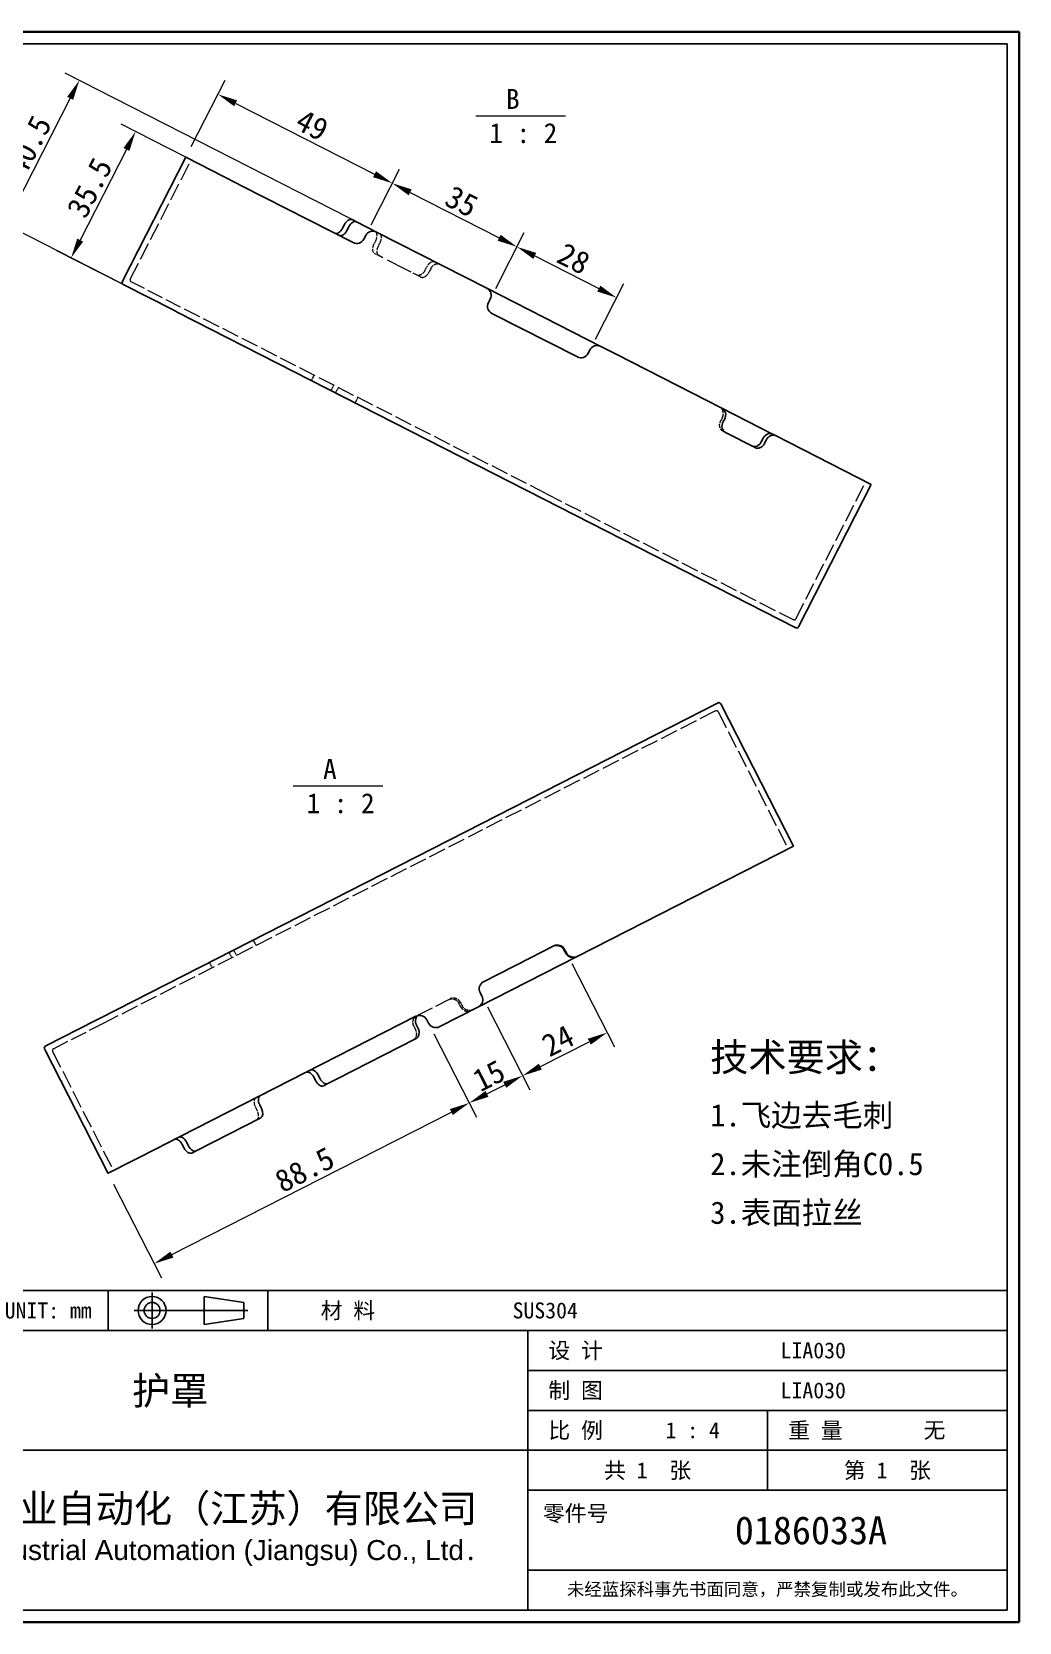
# Model space of a CAD drawing. Header units: millimetres. Extents: x 24 to 1166, y 22 to 818.
# Drawn here: x 672 to 1166, y 22 to 818 of the extents above; entities that cross this region are included whole.
import ezdxf
from ezdxf.enums import TextEntityAlignment as Align

# ---------------------------------------------------------------- set-up
doc = ezdxf.new("R2010")
doc.units = ezdxf.units.MM
doc.header["$LTSCALE"] = 4
doc.linetypes.add('CHAIN', pattern=[0.3543, 0.2362, -0.0295, 0.0591, -0.0295])
doc.linetypes.add('DASHED', pattern=[0.2067, 0.1654, -0.0413])
for name, color, linetype, lineweight in [('1', 7, 'Continuous', 18), ('可见 (ISO)', 7, 'Continuous', 25), ('图框 (ISO)', 7, 'Continuous', 35), ('标题 (ISO)', 7, 'Continuous', 25)]:
    doc.layers.add(name, color=color, linetype=linetype, lineweight=lineweight)
for name, color, linetype, lineweight, true_color in [('尺寸 (ISO)', 7, 'Continuous', 18, 0x008000), ('符号 (ISO)', 7, 'Continuous', 18, 0x008000), ('隐藏 (ISO)', 5, 'DASHED', 18, 0x0000ff)]:
    doc.layers.add(name, color=color, linetype=linetype, lineweight=lineweight, true_color=true_color)
doc.styles.add('HZ_33', font='simfang.ttf')
doc.styles.add('文本样式164', font='SimSun.ttf')
doc.styles.add('文本样式165', font='SimSun.ttf')
doc.styles.add('文本样式74', font='SimSun.ttf')
doc.styles.add('最新国标', font='simfang.ttf')
doc.styles.add('注释文本 (ISO)', font='simfang.ttf')
doc.dimstyles.new('默认 (GB)', dxfattribs={"dimscale": 4, "dimtxt": 2.8, "dimasz": 2.5, "dimexe": 2, "dimexo": 1.5, "dimgap": 0.5, "dimtad": 1, "dimtoh": 1, "dimdsep": 46, "dimtxsty": '最新国标', "dimcen": 0.09, "dimdle": 10, "dimclrd": 256, "dimclre": 256, "dimclrt": 256, "dimaunit": 1, "dimadec": 3, "dimazin": 2, "dimtfac": 0.535714, "dimtdec": 3, "dimtmove": 0, "dimatfit": 3, "dimfxl": 0, "dimtolj": 1, "dimlwd": -1, "dimlwe": -1, "dimarcsym": 0})

# ---------------------------------------------------------------- blocks, each defined once
blk = doc.blocks.new('图框 最新国标')
at = {"layer": '图框 (ISO)'}
for p, q in [((6, 204.5), (291.5, 204.5)), ((291.5, 204.5), (291.5, 5.5)), ((291.5, 5.5), (6, 5.5))]:
    blk.add_line(p, q, dxfattribs=at)
at = {"layer": '图框 (ISO)', "color": 7, "linetype": 'Continuous', "lineweight": 25}
for p, q in [((18, 203), (290, 203)), ((18, 203), (290, 203)), ((290, 203), (290, 7)), ((290, 203), (290, 7)), ((290, 7), (6, 7)), ((290, 7), (18, 7))]:
    blk.add_line(p, q, dxfattribs=at)
at = {"layer": '图框 (ISO)', "style": '文本样式74'}
blk.add_attdef('零件代号_001', (42.7, 200.25), '', height=2.5, rotation=180, dxfattribs=at)
blk = doc.blocks.new('标题栏 最新国标')
at = {"layer": '标题 (ISO)'}
for p, q in [((381.98, -183.84), (196.98, -183.84)), ((196.98, -183.84), (196.98, -223.84)), ((254.48, -183.84), (254.48, -188.84)), ((269.48, -183.84), (269.48, -188.84)), ((281.48, -188.09), (281.48, -184.59)), ((281.48, -184.59), (286.48, -185.34)), ((289.48, -183.84), (289.48, -188.84)), ((381.98, -223.84), (381.98, -183.84)), ((383.48, -183.84), (383.48, -225.34)), ((286.48, -185.34), (286.48, -187.34)), ((196.98, -188.84), (381.98, -188.84)), ((232.98, -188.84), (232.98, -223.84)), ((286.48, -187.34), (281.48, -188.09)), ((321.98, -188.84), (321.98, -223.84)), ((321.98, -193.84), (381.98, -193.84)), ((321.98, -198.84), (381.98, -198.84)), ((351.98, -198.84), (351.98, -208.84)), ((321.98, -203.84), (232.98, -203.84)), ((321.98, -203.84), (381.98, -203.84)), ((321.98, -208.84), (381.98, -208.84)), ((321.98, -218.84), (381.98, -218.84)), ((196.98, -223.84), (381.98, -223.84)), ((383.48, -225.34), (196.98, -225.34))]:
    blk.add_line(p, q, dxfattribs=at)
at = {"layer": '标题 (ISO)', "linetype": 'CHAIN', "ltscale": 5.000333}
blk.add_line((274.98, -184.09), (274.98, -188.59), dxfattribs=at)
at = {"layer": '标题 (ISO)', "linetype": 'CHAIN', "ltscale": 15.834605}
blk.add_line((272.73, -186.34), (286.98, -186.34), dxfattribs=at)
at = {"layer": '标题 (ISO)'}
for radius in [1.75, 1]:
    blk.add_circle((274.98, -186.34), radius, dxfattribs=at)
at = {"layer": '1', "style": '文本样式164'}
for s, p in [('材 料', (299.48, -186.34)), ('UNIT: mm', (261.98, -186.34)), ('设 计', (327.98, -191.34)), ('制 图', (327.98, -196.34)), ('比 例', (327.98, -201.34)), ('重 量', (357.98, -201.34)), ('共 1  张', (336.98, -206.34)), ('第 1  张', (366.98, -206.34))]:
    blk.add_text(s, height=2, dxfattribs=at).set_placement(p, align=Align.MIDDLE_CENTER)
at = {"layer": '标题 (ISO)', "style": '注释文本 (ISO)'}
for s, insert, char_height, attachment_point, line_spacing_factor in [('\\fSimSun|b0|i0;{\\H1.3000;      未注公差角度及线性公差使用m\\P}\\fSimSun|b0|i0;{\\H1.3000;（GB/T1804-2000），未注形位公差使\\P}\\fSimSun|b0|i0;{\\H1.3000;用K级（GB/T 1184-1996）。\\P}\\fSimSun|b0|i0;{\\H1.3000;—————————————————\\P}\\fSimSun|b0|i0;{\\H1.3000;             6以下    ±0.05 mm\\P}\\fSimSun|b0|i0;{\\H1.3000;     6 ～   30以下    ±0.10 mm\\P}\\fSimSun|b0|i0;{\\H1.3000;    30 ～  120以下    ±0.15 mm\\P}\\fSimSun|b0|i0;{\\H1.3000;   120 ～  400以下    ±0.20 mm\\P}\\fSimSun|b0|i0;{\\H1.3000;   400 ～ 1000以下    ±0.30 mm\\P}\\fSimSun|b0|i0;{\\H1.3000;  1000 ～ 2000以下    ±0.50 mm\\P}\\fSimSun|b0|i0;{\\H1.3000;          2000以上    ±0.80 mm\\P}\\fSimSun|b0|i0;{\\H1.3000;\\P}\\fSimSun|b0|i0;{\\H1.3000;           300以下    ±30′\\P}\\fSimSun|b0|i0;{\\H1.3000;   300 ～ 1000以下    ±15′\\P}\\fSimSun|b0|i0;{\\H1.3000;          1000以上    ±5′}', (198.48, -206.63), 1.3, 4, 1.023913), ('{\\fMicrosoft YaHei|b0|i0|c134|p34;\\H1.75x;蓝探科工业自动化（江苏）有限公司\\P\\fArial|b0|i0|c0|p34;\\H0.71429x;Lantech Industrial Automation (Jiangsu) Co., Ltd\\fFangSong|b0|i0|c134|p49;.\\H1.15195x; }', (277.48, -213.84), 2, 5, 0.978695)]:
    blk.add_mtext(s, dxfattribs=dict(at, insert=insert, char_height=char_height, attachment_point=attachment_point, line_spacing_factor=line_spacing_factor))
at = {"layer": '标题 (ISO)', "attachment_point": 5, "style": '注释文本 (ISO)'}
for s, insert, char_height in [('\\fFangSong|b0|i0;零件号', (327.98, -211.84), 2), ('\\fSimSun|b0|i0;{\\H1.6000;未经蓝探科事先书面同意，严禁复制或发布此文件。}', (351.98, -221.34), 1.6)]:
    blk.add_mtext(s, dxfattribs=dict(at, insert=insert, char_height=char_height))
at = {"layer": '标题 (ISO)'}
for tag, p, height, style in [('材料_001', (320.09, -187.33), 2, '注释文本 (ISO)'), ('设计人_001', (353.63, -192.33), 2, '注释文本 (ISO)'), ('库存编号_001', (272.47, -198.13), 3.5, '文本样式165'), ('设计人_001', (353.63, -197.33), 2, '注释文本 (ISO)'), ('视图比例_001', (339.22, -202.33), 2, '注释文本 (ISO)'), ('质量\\P3;_001', (371.53, -202.3), 2, '注释文本 (ISO)'), ('零件代号_001', (347.9, -215.59), 3.5, '文本样式165')]:
    blk.add_attdef(tag, p, '', height=height, dxfattribs=dict(at, style=style))
blk = doc.blocks.new('*D14')
at = {"layer": 'Defpoints', "color": 0, "transparency": 16777216}
for p in [(748.87, 755.23), (852.25, 742.19), (838.91, 716.04)]:
    blk.add_point(p, dxfattribs=at)
at = {"layer": '尺寸 (ISO)', "color": 116, "true_color": 0x00803f, "transparency": 16777216}
for p, q in [((751.59, 760.58), (768.57, 793.86)), ((773.84, 782.19), (843.34, 746.74)), ((841.63, 721.38), (855.88, 749.32))]:
    blk.add_line(p, q, dxfattribs=at)
for points in [[(774.6, 783.67), (773.09, 780.7), (764.94, 786.73)], [(844.1, 748.22), (842.58, 745.25), (852.25, 742.19)]]:
    blk.add_solid(points, dxfattribs=at)
at = {"layer": '尺寸 (ISO)', "transparency": 16777216, "insert": (812.08, 771.29), "char_height": 11.2, "attachment_point": 5, "rotation": 332.97265, "style": '最新国标'}
blk.add_mtext('\\A1;49', dxfattribs=at)
blk = doc.blocks.new('*D15')
at = {"layer": 'Defpoints', "color": 0, "transparency": 16777216}
for p in [(838.91, 716.04), (914.6, 710.38), (901.26, 684.23)]:
    blk.add_point(p, dxfattribs=at)
at = {"layer": '尺寸 (ISO)', "color": 116, "true_color": 0x00803f, "transparency": 16777216}
for p, q in [((841.63, 721.38), (855.88, 749.32)), ((861.16, 737.65), (905.7, 714.93)), ((903.99, 689.57), (918.24, 717.51))]:
    blk.add_line(p, q, dxfattribs=at)
for points in [[(861.91, 739.13), (860.4, 736.16), (852.25, 742.19)], [(906.45, 716.41), (904.94, 713.44), (914.6, 710.38)]]:
    blk.add_solid(points, dxfattribs=at)
at = {"layer": '尺寸 (ISO)', "transparency": 16777216, "insert": (886.91, 733.11), "char_height": 11.2, "attachment_point": 5, "rotation": 332.97265, "style": '最新国标'}
blk.add_mtext('\\A1;35', dxfattribs=at)
blk = doc.blocks.new('*D16')
at = {"layer": 'Defpoints', "color": 0, "transparency": 16777216}
for p in [(964.49, 684.94), (901.26, 684.23), (951.15, 658.78)]:
    blk.add_point(p, dxfattribs=at)
at = {"layer": '尺寸 (ISO)', "color": 116, "true_color": 0x00803f, "transparency": 16777216}
for p, q in [((903.99, 689.57), (918.24, 717.51)), ((923.51, 705.84), (955.58, 689.48)), ((953.87, 664.12), (968.12, 692.06))]:
    blk.add_line(p, q, dxfattribs=at)
for points in [[(924.27, 707.32), (922.75, 704.35), (914.6, 710.38)], [(956.34, 690.96), (954.82, 687.99), (964.49, 684.94)]]:
    blk.add_solid(points, dxfattribs=at)
at = {"layer": '尺寸 (ISO)', "transparency": 16777216, "insert": (943.03, 704.49), "char_height": 11.2, "attachment_point": 5, "rotation": 332.97265, "style": '最新国标'}
blk.add_mtext('\\A1;28', dxfattribs=at)
blk = doc.blocks.new('*D17')
at = {"layer": 'Defpoints', "color": 0, "transparency": 16777216}
for p in [(777.16, 740.8), (691.45, 704.82), (744.9, 677.55)]:
    blk.add_point(p, dxfattribs=at)
at = {"layer": '尺寸 (ISO)', "color": 116, "true_color": 0x00803f, "transparency": 16777216}
for p, q in [((771.82, 743.52), (716.59, 771.7)), ((719.17, 759.15), (696, 713.72)), ((739.55, 680.28), (684.33, 708.45))]:
    blk.add_line(p, q, dxfattribs=at)
for points in [[(717.69, 759.91), (720.66, 758.4), (723.72, 768.06)], [(694.51, 714.48), (697.48, 712.97), (691.45, 704.82)]]:
    blk.add_solid(points, dxfattribs=at)
at = {"layer": '尺寸 (ISO)', "transparency": 16777216, "insert": (700.73, 739.94), "char_height": 11.2, "attachment_point": 5, "rotation": 62.97265, "style": '最新国标'}
blk.add_mtext('\\A1;35.5', dxfattribs=at)
blk = doc.blocks.new('*D18')
at = {"layer": 'Defpoints', "color": 0, "transparency": 16777216}
for p in [(658.75, 721.5), (844.29, 717.78), (744.9, 677.55)]:
    blk.add_point(p, dxfattribs=at)
at = {"layer": '尺寸 (ISO)', "color": 116, "true_color": 0x00803f, "transparency": 16777216}
for p, q in [((838.94, 720.51), (688.43, 797.29)), ((691.01, 784.74), (663.29, 730.41)), ((739.55, 680.28), (651.62, 725.13))]:
    blk.add_line(p, q, dxfattribs=at)
for points in [[(689.53, 785.5), (692.5, 783.99), (695.56, 793.65)], [(661.81, 731.16), (664.78, 729.65), (658.75, 721.5)]]:
    blk.add_solid(points, dxfattribs=at)
at = {"layer": '尺寸 (ISO)', "transparency": 16777216, "insert": (670.3, 761.07), "char_height": 11.2, "attachment_point": 5, "rotation": 62.97265, "style": '最新国标'}
blk.add_mtext('\\A1;40.5', dxfattribs=at)
blk = doc.blocks.new('*D19')
at = {"layer": 'Defpoints', "color": 0, "transparency": 16777216}
for p in [(870.35, 321.74), (890.69, 281.87), (709.94, 246.65)]:
    blk.add_point(p, dxfattribs=at)
at = {"layer": '尺寸 (ISO)', "color": 116, "true_color": 0x00803f, "transparency": 16777216}
for p, q in [((873.08, 316.4), (894.32, 274.75)), ((741.91, 205.98), (881.78, 277.33)), ((712.67, 241.3), (736.64, 194.31))]:
    blk.add_line(p, q, dxfattribs=at)
for points in [[(881.02, 278.82), (882.54, 275.85), (890.69, 281.87)], [(741.15, 207.46), (742.67, 204.5), (733, 201.44)]]:
    blk.add_solid(points, dxfattribs=at)
at = {"layer": '尺寸 (ISO)', "transparency": 16777216, "insert": (808.35, 248.51), "char_height": 11.2, "attachment_point": 5, "rotation": 27.02735, "style": '最新国标'}
blk.add_mtext('\\A1;88.5', dxfattribs=at)
blk = doc.blocks.new('*D20')
at = {"layer": 'Defpoints', "color": 0, "transparency": 16777216}
for p in [(897.08, 335.37), (870.35, 321.74), (917.41, 295.51)]:
    blk.add_point(p, dxfattribs=at)
at = {"layer": '尺寸 (ISO)', "color": 116, "true_color": 0x00803f, "transparency": 16777216}
for p, q in [((899.8, 330.03), (921.05, 288.38)), ((873.08, 316.4), (894.32, 274.75)), ((899.6, 286.42), (908.5, 290.96))]:
    blk.add_line(p, q, dxfattribs=at)
for points in [[(907.75, 292.45), (909.26, 289.48), (917.41, 295.51)], [(898.84, 287.9), (900.35, 284.93), (890.69, 281.87)]]:
    blk.add_solid(points, dxfattribs=at)
at = {"layer": '尺寸 (ISO)', "transparency": 16777216, "insert": (900.57, 295.52), "char_height": 11.2, "attachment_point": 5, "rotation": 27.02735, "style": '最新国标'}
blk.add_mtext('\\A1;15', dxfattribs=at)
blk = doc.blocks.new('*D21')
at = {"layer": 'Defpoints', "color": 0, "transparency": 16777216}
for p in [(939.38, 356.96), (897.08, 335.37), (959.72, 317.09)]:
    blk.add_point(p, dxfattribs=at)
at = {"layer": '尺寸 (ISO)', "color": 116, "true_color": 0x00803f, "transparency": 16777216}
for p, q in [((942.11, 351.61), (963.36, 309.96)), ((899.8, 330.03), (921.05, 288.38)), ((926.32, 300.05), (950.81, 312.55))]:
    blk.add_line(p, q, dxfattribs=at)
for points in [[(950.06, 314.03), (951.57, 311.06), (959.72, 317.09)], [(925.56, 301.54), (927.08, 298.57), (917.41, 295.51)]]:
    blk.add_solid(points, dxfattribs=at)
at = {"layer": '尺寸 (ISO)', "transparency": 16777216, "insert": (935.11, 313.07), "char_height": 11.2, "attachment_point": 5, "rotation": 27.02735, "style": '最新国标'}
blk.add_mtext('\\A1;24', dxfattribs=at)

msp = doc.modelspace()

# ---------------------------------------------------------------- linework, layer by layer
at = {"layer": '可见 (ISO)'}
for p, q in [((717.058, 692.876), (748.867, 755.231)), ((748.867, 755.231), (749.256, 755.033)), ((773.989, 742.416), (749.256, 755.033)), ((773.989, 742.416), (777.163, 740.797)), ((832.616, 712.509), (777.163, 740.797)), ((827.316, 719.703), (828.225, 721.484)), ((830.388, 720.381), (829.48, 718.599)), ((834.298, 722.877), (832.134, 723.981)), ((834.298, 722.877), (844.287, 717.781)), ((844.287, 717.781), (899.516, 689.607)), ((838.906, 716.036), (837.997, 714.254)), ((717.786, 691.382), (717.494, 691.531)), ((717.786, 691.382), (742.519, 678.765)), ((899.516, 689.607), (956.526, 660.525)), ((744.899, 677.551), (742.519, 678.765)), ((744.899, 677.551), (927.736, 584.281)), ((900.352, 682.445), (901.261, 684.227)), ((944.856, 655.252), (902.098, 677.064)), ((951.145, 658.779), (950.236, 656.998)), ((956.526, 660.525), (964.543, 656.435)), ((1017.215, 629.566), (964.543, 656.435)), ((1017.215, 629.566), (1042.457, 616.689)), ((1017.712, 622.577), (1018.621, 624.358)), ((1019.075, 617.391), (1033.834, 609.862)), ((1036.917, 612.78), (1037.826, 614.561)), ((1039.435, 613.74), (1038.526, 611.959)), ((1044.067, 615.868), (1042.457, 616.689)), ((1091.926, 591.454), (1044.067, 615.868)), ((1055.573, 520.191), (1091.926, 591.454)), ((1054.228, 519.754), (927.736, 584.281)), ((888.809, 417.597), (1015.301, 482.124)), ((1016.646, 481.688), (1053, 410.425)), ((888.809, 417.597), (705.973, 324.328)), ((944.731, 355.194), (1053, 410.425)), ((933.115, 360.494), (921.073, 354.351)), ((939.057, 356.79), (938.148, 358.571)), ((938.475, 358.738), (939.383, 356.957)), ((944.404, 355.028), (895.33, 329.993)), ((897.912, 342.537), (921.073, 354.351)), ((944.404, 355.028), (944.731, 355.194)), ((897.075, 335.374), (896.167, 337.156)), ((895.33, 329.993), (875.733, 319.996)), ((703.592, 323.113), (678.86, 310.497)), ((703.592, 323.113), (705.973, 324.328)), ((738.236, 261.082), (864.062, 325.269)), ((865.198, 319.113), (864.29, 320.894)), ((869.443, 323.523), (870.352, 321.742)), ((678.568, 310.348), (678.86, 310.497)), ((863.895, 313.957), (824.654, 293.94)), ((678.131, 309.003), (709.941, 246.647)), ((813.875, 292.931), (812.966, 294.713)), ((815.13, 295.817), (816.038, 294.035)), ((817.784, 290.435), (819.948, 291.539)), ((824.654, 293.94), (819.948, 291.539)), ((786.756, 279.097), (785.847, 280.879)), ((786.482, 274.467), (754.062, 257.929)), ((710.33, 246.846), (735.062, 259.463)), ((738.236, 261.082), (735.062, 259.463)), ((747.989, 259.321), (747.08, 261.103)), ((749.244, 262.206), (750.152, 260.425)), ((751.898, 256.825), (754.062, 257.929)), ((710.33, 246.846), (709.941, 246.647))]:
    msp.add_line(p, q, dxfattribs=at)
for centre, radius, start, end in [((842.469, 714.218), 4, 62.972651, 152.972651), ((834.434, 716.072), 4, 242.972651, 332.972651), ((717.949, 692.422), 1, 152.972651, 242.972651), ((897.698, 686.044), 4, 332.972651, 62.972651), ((903.915, 680.627), 4, 152.972651, 242.972651), ((954.708, 656.962), 4, 62.972651, 152.972651), ((946.673, 658.815), 4, 242.972651, 332.972651), ((1054.682, 520.645), 1, 242.972651, 332.972651), ((1015.756, 481.234), 1, 27.027349, 117.027349), ((899.73, 338.973), 4, 117.027349, 207.027349), ((893.512, 333.557), 4, 297.027349, 27.027349), ((865.88, 321.706), 4, 27.027349, 117.027349), ((873.915, 323.559), 4, 207.027349, 297.027349), ((679.022, 309.457), 1, 117.027349, 207.027349)]:
    msp.add_arc(centre, radius, start, end, dxfattribs=at)
for centre, major_axis, start_param, end_param in [((830.317, 720.417), (1.818, 3.563), 0, 1.5707963), ((825.224, 720.77), (-1.818, -3.563), 0, 1.5707963), ((827.388, 719.666), (-1.818, -3.563), 0, 1.5707963), ((832.48, 719.314), (1.818, 3.563), 0, 1.5707963), ((810.874, 293.646), (-1.818, 3.563), 4.712389, 6.2831853), ((813.038, 294.75), (-1.818, 3.563), 4.712389, 6.2831853), ((815.967, 293.998), (1.818, -3.563), 4.712389, 6.2831853), ((818.13, 295.102), (1.818, -3.563), 4.712389, 6.2831853), ((787.939, 281.946), (-1.818, 3.563), 0, 1.5707963), ((784.664, 278.03), (1.818, -3.563), 0, 1.5707963), ((744.988, 260.036), (-1.818, 3.563), 4.712389, 6.2831853), ((747.152, 261.139), (-1.818, 3.563), 4.712389, 6.2831853), ((750.081, 260.388), (1.818, -3.563), 4.712389, 6.2831853), ((752.244, 261.492), (1.818, -3.563), 4.712389, 6.2831853)]:
    msp.add_ellipse(centre, major_axis=major_axis, ratio=0.5870126, start_param=start_param, end_param=end_param, dxfattribs=at)
for points, knots in [([(1017.215, 629.566), (1017.623, 629.358), (1018.011, 629.047), (1018.621, 628.278), (1018.843, 627.819), (1019.091, 626.895), (1019.133, 626.368), (1019.013, 625.324), (1018.849, 624.806), (1018.621, 624.358)], [0.30147568, 0.30147568, 0.30147568, 0.30147568, 0.37682537, 0.37682537, 0.45217506, 0.45217506, 0.52751279, 0.52751279, 0.60285053, 0.60285053, 0.60285053, 0.60285053]), ([(1017.712, 622.577), (1017.484, 622.129), (1017.321, 621.611), (1017.2, 620.567), (1017.241, 620.04), (1017.485, 619.119), (1017.703, 618.662), (1018.3, 617.899), (1018.678, 617.593), (1019.075, 617.391)], [0, 0, 0, 0, 0.07533773, 0.07533773, 0.15067547, 0.15067547, 0.22602516, 0.22602516, 0.30137485, 0.30137485, 0.30137485, 0.30137485]), ([(1042.457, 616.689), (1042.108, 616.867), (1041.688, 616.969), (1040.811, 616.958), (1040.354, 616.846), (1039.529, 616.469), (1039.107, 616.18), (1038.369, 615.45), (1038.054, 615.009), (1037.826, 614.561)], [0.30148116, 0.30148116, 0.30148116, 0.30148116, 0.37683139, 0.37683139, 0.45218161, 0.45218161, 0.52751936, 0.52751936, 0.60285711, 0.60285711, 0.60285711, 0.60285711]), ([(1039.435, 613.74), (1039.663, 614.188), (1039.978, 614.629), (1040.716, 615.359), (1041.139, 615.648), (1041.963, 616.025), (1042.42, 616.137), (1043.298, 616.148), (1043.718, 616.046), (1044.067, 615.868)], [0.60285053, 0.60285053, 0.60285053, 0.60285053, 0.67818826, 0.67818826, 0.75352599, 0.75352599, 0.82887569, 0.82887569, 0.90422538, 0.90422538, 0.90422538, 0.90422538]), ([(1036.917, 612.78), (1036.689, 612.332), (1036.374, 611.892), (1035.635, 611.162), (1035.211, 610.873), (1034.38, 610.5), (1033.918, 610.39), (1033.022, 610.389), (1032.589, 610.497), (1032.224, 610.683)], [0, 0, 0, 0, 0.07533775, 0.07533775, 0.1506755, 0.1506755, 0.22602573, 0.22602573, 0.30137595, 0.30137595, 0.30137595, 0.30137595]), ([(1033.834, 609.862), (1034.199, 609.676), (1034.632, 609.568), (1035.527, 609.569), (1035.99, 609.679), (1036.821, 610.052), (1037.245, 610.341), (1037.983, 611.071), (1038.298, 611.511), (1038.526, 611.959)], [-0.30137485, -0.30137485, -0.30137485, -0.30137485, -0.22602516, -0.22602516, -0.15067547, -0.15067547, -0.07533773, -0.07533773, 0, 0, 0, 0]), ([(932.787, 360.327), (933.233, 360.555), (933.753, 360.708), (934.812, 360.789), (935.35, 360.718), (936.302, 360.406), (936.778, 360.145), (937.587, 359.451), (937.919, 359.019), (938.148, 358.571)], [-0.30137595, -0.30137595, -0.30137595, -0.30137595, -0.22602573, -0.22602573, -0.1506755, -0.1506755, -0.07533775, -0.07533775, 0, 0, 0, 0]), ([(938.475, 358.738), (938.246, 359.186), (937.914, 359.618), (937.105, 360.311), (936.629, 360.573), (935.677, 360.885), (935.139, 360.956), (934.08, 360.874), (933.56, 360.722), (933.115, 360.494)], [0, 0, 0, 0, 0.07533773, 0.07533773, 0.15067547, 0.15067547, 0.22602516, 0.22602516, 0.30137485, 0.30137485, 0.30137485, 0.30137485]), ([(939.057, 356.79), (939.285, 356.343), (939.617, 355.911), (940.426, 355.217), (940.902, 354.955), (941.852, 354.642), (942.389, 354.57), (943.444, 354.65), (943.962, 354.802), (944.404, 355.028)], [0.60285711, 0.60285711, 0.60285711, 0.60285711, 0.67819486, 0.67819486, 0.75353261, 0.75353261, 0.82888284, 0.82888284, 0.90423307, 0.90423307, 0.90423307, 0.90423307]), ([(944.731, 355.194), (944.289, 354.969), (943.771, 354.817), (942.716, 354.737), (942.179, 354.809), (941.229, 355.122), (940.753, 355.384), (939.944, 356.077), (939.612, 356.509), (939.383, 356.957)], [0.30147568, 0.30147568, 0.30147568, 0.30147568, 0.37682537, 0.37682537, 0.45217506, 0.45217506, 0.52751279, 0.52751279, 0.60285053, 0.60285053, 0.60285053, 0.60285053]), ([(864.947, 325.594), (864.808, 325.469), (864.678, 325.331), (864.263, 324.8), (864.047, 324.345), (863.808, 323.426), (863.77, 322.901), (863.897, 321.859), (864.061, 321.342), (864.29, 320.894)], [-0.25558528, -0.25558528, -0.25558528, -0.25558528, -0.22602573, -0.22602573, -0.1506755, -0.1506755, -0.07533775, -0.07533775, 0, 0, 0, 0]), ([(865.198, 319.113), (865.427, 318.666), (865.591, 318.148), (865.718, 317.107), (865.681, 316.583), (865.448, 315.666), (865.236, 315.213), (864.654, 314.457), (864.284, 314.156), (863.895, 313.957)], [0.60285711, 0.60285711, 0.60285711, 0.60285711, 0.67819486, 0.67819486, 0.75353261, 0.75353261, 0.82888284, 0.82888284, 0.90423307, 0.90423307, 0.90423307, 0.90423307])]:
    msp.add_open_spline(points, degree=3, knots=knots, dxfattribs=at)
at = {"layer": '符号 (ISO)'}
for p, q in [((893.986, 775.945), (938.898, 775.945)), ((802.543, 440.526), (847.455, 440.526))]:
    msp.add_line(p, q, dxfattribs=at)
at = {"layer": '隐藏 (ISO)', "ltscale": 13.505886}
for p, q in [((721.094, 694.185), (751.539, 753.868)), ((682.167, 307.693), (712.613, 248.011))]:
    msp.add_line(p, q, dxfattribs=at)
at = {"layer": '隐藏 (ISO)', "ltscale": 0.952248}
for p, q in [((843.912, 713.482), (843.003, 711.7)), ((845.167, 710.597), (846.076, 712.378)), ((868.613, 698.636), (869.522, 700.418)), ((871.477, 699.42), (870.569, 697.639)), ((1017.449, 624.956), (1016.54, 623.175)), ((886.498, 329.978), (885.589, 331.76)), ((886.371, 332.159), (887.28, 330.377)), ((863.034, 320.254), (863.943, 318.472)), ((783.683, 279.775), (784.592, 277.994))]:
    msp.add_line(p, q, dxfattribs=at)
at = {"layer": '隐藏 (ISO)', "ltscale": 1.428422}
for p, q in [((845.441, 705.967), (843.277, 707.07)), ((811.745, 643.451), (813.109, 646.123)), ((821.544, 638.452), (822.907, 641.125)), ((823.889, 637.256), (825.252, 639.928)), ((833.688, 632.258), (835.051, 634.93)), ((772.819, 358.428), (774.182, 355.755)), ((782.618, 363.426), (783.981, 360.754)), ((760.675, 352.233), (762.038, 349.561)), ((770.474, 357.231), (771.837, 354.559))]:
    msp.add_line(p, q, dxfattribs=at)
at = {"layer": '隐藏 (ISO)', "ltscale": 15.72327}
msp.add_line((859.036, 699.031), (845.441, 705.967), dxfattribs=at)
at = {"layer": '隐藏 (ISO)', "ltscale": 12.316607}
for p, q in [((746.263, 680.223), (721.53, 692.84)), ((682.603, 309.039), (707.336, 321.655))]:
    msp.add_line(p, q, dxfattribs=at)
at = {"layer": '隐藏 (ISO)', "ltscale": 6.271356}
msp.add_line((866.359, 695.295), (859.036, 699.031), dxfattribs=at)
at = {"layer": '隐藏 (ISO)', "ltscale": 13.065708}
for p, q in [((929.099, 586.954), (746.263, 680.223)), ((707.336, 321.655), (890.172, 414.925))]:
    msp.add_line(p, q, dxfattribs=at)
at = {"layer": '隐藏 (ISO)', "ltscale": 1.428994}
for p, q in [((1019.075, 617.391), (1017.902, 617.99)), ((864.385, 325.434), (865.641, 326.074))]:
    msp.add_line(p, q, dxfattribs=at)
at = {"layer": '隐藏 (ISO)', "ltscale": 13.304306}
for p, q in [((1054.264, 524.226), (1089.254, 592.817)), ((1015.337, 477.653), (1050.327, 409.062))]:
    msp.add_line(p, q, dxfattribs=at)
at = {"layer": '隐藏 (ISO)', "ltscale": 13.20396}
for p, q in [((929.099, 586.954), (1052.919, 523.79)), ((1013.992, 478.089), (890.172, 414.925))]:
    msp.add_line(p, q, dxfattribs=at)
at = {"layer": '隐藏 (ISO)', "ltscale": 11.415688}
msp.add_line((865.641, 326.074), (881.162, 333.992), dxfattribs=at)
at = {"layer": '隐藏 (ISO)', "ltscale": 0.747873}
for centre, start, end in [((721.984, 693.731), 152.972651, 242.972651), ((1053.373, 524.681), 242.972651, 332.972651), ((1014.446, 477.198), 27.027349, 117.027349), ((683.058, 308.148), 117.027349, 207.027349)]:
    msp.add_arc(centre, 1, start, end, dxfattribs=at)
at = {"layer": '隐藏 (ISO)', "ltscale": 2.991791}
for centre, major_axis, start_param, end_param in [((841.82, 714.549), (1.818, 3.563), 4.712389, 6.2831853), ((843.984, 713.445), (1.818, 3.563), 4.712389, 6.2831853), ((845.095, 710.633), (-1.818, -3.563), 4.712389, 6.2831853), ((847.258, 709.53), (-1.818, -3.563), 4.712389, 6.2831853), ((785.775, 280.842), (-1.818, 3.563), 0, 1.5707963), ((782.501, 276.927), (1.818, -3.563), 0, 1.5707963)]:
    msp.add_ellipse(centre, major_axis=major_axis, ratio=0.5870126, start_param=start_param, end_param=end_param, dxfattribs=at)
at = {"layer": '隐藏 (ISO)', "ltscale": 2.991597}
for points, knots in [([(873.805, 702.723), (873.491, 702.883), (873.112, 702.964), (872.317, 702.911), (871.901, 702.778), (871.143, 702.367), (870.751, 702.062), (870.055, 701.311), (869.75, 700.865), (869.522, 700.418)], [0.30147568, 0.30147568, 0.30147568, 0.30147568, 0.37682537, 0.37682537, 0.45217506, 0.45217506, 0.52751279, 0.52751279, 0.60285053, 0.60285053, 0.60285053, 0.60285053]), ([(868.613, 698.636), (868.385, 698.189), (868.081, 697.742), (867.385, 696.991), (866.995, 696.685), (866.245, 696.27), (865.835, 696.134), (865.062, 696.07), (864.699, 696.142), (864.403, 696.293)], [0, 0, 0, 0, 0.07533773, 0.07533773, 0.15067547, 0.15067547, 0.22602516, 0.22602516, 0.30137485, 0.30137485, 0.30137485, 0.30137485]), ([(880.379, 333.592), (880.803, 333.809), (881.302, 333.951), (882.322, 334.013), (882.844, 333.933), (883.77, 333.609), (884.236, 333.341), (885.032, 332.641), (885.361, 332.207), (885.589, 331.76)], [-0.30137485, -0.30137485, -0.30137485, -0.30137485, -0.22602516, -0.22602516, -0.15067547, -0.15067547, -0.07533773, -0.07533773, 0, 0, 0, 0]), ([(886.498, 329.978), (886.726, 329.531), (887.055, 329.097), (887.851, 328.397), (888.318, 328.13), (889.247, 327.807), (889.771, 327.729), (890.801, 327.795), (891.306, 327.94), (891.737, 328.161)], [0.60285053, 0.60285053, 0.60285053, 0.60285053, 0.67818826, 0.67818826, 0.75352599, 0.75352599, 0.82887569, 0.82887569, 0.90422538, 0.90422538, 0.90422538, 0.90422538]), ([(863.034, 320.254), (862.806, 320.701), (862.641, 321.219), (862.515, 322.261), (862.553, 322.785), (862.791, 323.704), (863.007, 324.16), (863.604, 324.922), (863.984, 325.229), (864.385, 325.434)], [0, 0, 0, 0, 0.07533773, 0.07533773, 0.15067547, 0.15067547, 0.22602516, 0.22602516, 0.30137485, 0.30137485, 0.30137485, 0.30137485]), ([(862.639, 313.317), (863.027, 313.515), (863.398, 313.817), (863.98, 314.572), (864.192, 315.026), (864.425, 315.942), (864.463, 316.466), (864.335, 317.507), (864.171, 318.025), (863.943, 318.472)], [0.30147568, 0.30147568, 0.30147568, 0.30147568, 0.37682537, 0.37682537, 0.45217506, 0.45217506, 0.52751279, 0.52751279, 0.60285053, 0.60285053, 0.60285053, 0.60285053])]:
    msp.add_open_spline(points, degree=3, knots=knots, dxfattribs=at)
at = {"layer": '隐藏 (ISO)', "ltscale": 2.991607}
for points, knots in [([(871.477, 699.42), (871.706, 699.868), (872.01, 700.314), (872.706, 701.065), (873.098, 701.37), (873.856, 701.781), (874.273, 701.914), (875.068, 701.966), (875.447, 701.886), (875.761, 701.725)], [0.60285711, 0.60285711, 0.60285711, 0.60285711, 0.67819486, 0.67819486, 0.75353261, 0.75353261, 0.82888284, 0.82888284, 0.90423307, 0.90423307, 0.90423307, 0.90423307]), ([(866.359, 695.295), (866.655, 695.145), (867.018, 695.072), (867.79, 695.136), (868.2, 695.273), (868.95, 695.688), (869.341, 695.993), (870.036, 696.745), (870.34, 697.191), (870.569, 697.639)], [-0.30137595, -0.30137595, -0.30137595, -0.30137595, -0.22602573, -0.22602573, -0.1506755, -0.1506755, -0.07533775, -0.07533775, 0, 0, 0, 0]), ([(1017.449, 624.956), (1017.677, 625.404), (1017.84, 625.922), (1017.961, 626.967), (1017.918, 627.493), (1017.67, 628.417), (1017.448, 628.876), (1016.838, 629.646), (1016.45, 629.956), (1016.042, 630.164)], [0.60285711, 0.60285711, 0.60285711, 0.60285711, 0.67819486, 0.67819486, 0.75353261, 0.75353261, 0.82888284, 0.82888284, 0.90423307, 0.90423307, 0.90423307, 0.90423307]), ([(1017.902, 617.99), (1017.505, 618.192), (1017.127, 618.497), (1016.53, 619.26), (1016.312, 619.717), (1016.069, 620.639), (1016.027, 621.165), (1016.148, 622.209), (1016.312, 622.727), (1016.54, 623.175)], [-0.30137595, -0.30137595, -0.30137595, -0.30137595, -0.22602573, -0.22602573, -0.1506755, -0.1506755, -0.07533775, -0.07533775, 0, 0, 0, 0]), ([(886.371, 332.159), (886.143, 332.606), (885.814, 333.04), (885.019, 333.741), (884.553, 334.008), (883.626, 334.333), (883.105, 334.412), (882.084, 334.35), (881.586, 334.208), (881.162, 333.992)], [0, 0, 0, 0, 0.07533775, 0.07533775, 0.1506755, 0.1506755, 0.22602573, 0.22602573, 0.30137595, 0.30137595, 0.30137595, 0.30137595]), ([(892.52, 328.56), (892.088, 328.34), (891.583, 328.195), (890.554, 328.128), (890.029, 328.206), (889.1, 328.529), (888.633, 328.796), (887.837, 329.496), (887.509, 329.93), (887.28, 330.377)], [0.30148116, 0.30148116, 0.30148116, 0.30148116, 0.37683139, 0.37683139, 0.45218161, 0.45218161, 0.52751936, 0.52751936, 0.60285711, 0.60285711, 0.60285711, 0.60285711])]:
    msp.add_open_spline(points, degree=3, knots=knots, dxfattribs=at)
at = {"layer": '隐藏 (ISO)', "ltscale": 0.449684}
msp.add_open_spline([(865.641, 326.074), (865.398, 325.95), (865.161, 325.788), (864.947, 325.594)], degree=3, dxfattribs=at)

# ---------------------------------------------------------------- block references
at = {"xscale": 4, "yscale": 4, "zscale": 4}
msp.add_blockref('图框 最新国标', (0, 0), dxfattribs=at)
ref = msp.add_blockref('标题栏 最新国标', (-367.93, 923.377), dxfattribs=dict(xscale=4, yscale=4, zscale=4))
ref.add_attrib('零件代号_001', '0186033A', (1023.682, 61), dxfattribs={"layer": '标题 (ISO)', "height": 14, "style": '文本样式165'})
ref.add_attrib('库存编号_001', '护罩', (721.939, 130.844), dxfattribs={"layer": '标题 (ISO)', "height": 14, "style": '文本样式165'})
ref.add_attrib('质量\\P3;_001', '无', (1118.171, 114.16), dxfattribs={"layer": '标题 (ISO)', "height": 8, "style": '注释文本 (ISO)'})
ref.add_attrib('视图比例_001', '1 : 4', (988.96, 114.069), dxfattribs={"layer": '标题 (ISO)', "height": 8, "style": '注释文本 (ISO)'})
ref.add_attrib('设计人_001', 'LIA030', (1046.606, 154.046), dxfattribs={"layer": '标题 (ISO)', "height": 8, "style": '注释文本 (ISO)'})
ref.add_attrib('设计人_001', 'LIA030', (1046.606, 134.046), dxfattribs={"layer": '标题 (ISO)', "height": 8, "style": '注释文本 (ISO)'})
ref.add_attrib('材料_001', 'SUS304', (912.446, 174.046), dxfattribs={"layer": '标题 (ISO)', "height": 8, "style": '注释文本 (ISO)'})

# ---------------------------------------------------------------- texts
at = {"layer": '符号 (ISO)', "char_height": 10, "attachment_point": 7, "style": 'HZ_33'}
for s, insert in [('B ', (909.148, 779.389)), (' 1 : 2', (893.986, 762.149)), ('A ', (817.577, 443.971)), (' 1 : 2', (802.543, 426.73))]:
    msp.add_mtext(s, dxfattribs=dict(at, insert=insert))
at = {"layer": '符号 (ISO)', "insert": (1011.355, 265.973), "char_height": 8, "width": 117.37076, "attachment_point": 4, "line_spacing_factor": 1.305367, "style": '注释文本 (ISO)'}
msp.add_mtext('{\\H1.75x;技术要求：\\H0.8x;\\P1.飞边去毛刺\\P2.未注倒角C0.5\\P3.表面拉丝}', dxfattribs=at)

# ---------------------------------------------------------------- dimensions: what is measured, and where the dimension line sits
at = {"layer": '尺寸 (ISO)', "color": 116, "true_color": 0x00803f}
for base, p1, p2, angle, override, picture, middle in [((658.75, 721.498), (844.287, 717.781), (744.899, 677.551), 242.972651, {"dimgap": 0.5, "dimtoh": 0, "dimdec": 2, "dimlfac": 0.5, "dimtol": 0, "dimlim": 0, "dimtp": 0, "dimtm": 0, "dimtdec": 3, "dimtofl": 0, "dimatfit": 1}, '*D18', (677.154, 757.575)), ((852.249, 742.191), (748.867, 755.231), (838.906, 716.036), 332.972651, {"dimgap": 0.5, "dimtoh": 0, "dimdec": 0, "dimlfac": 0.5, "dimtol": 0, "dimlim": 0, "dimtp": 0, "dimtm": 0, "dimtdec": 3, "dimtofl": 0, "dimatfit": 1}, '*D14', (808.592, 764.462)), ((691.452, 704.816), (777.163, 740.797), (744.899, 677.551), 62.972651, {"dimgap": 0.5, "dimtoh": 0, "dimdec": 2, "dimlfac": 0.5, "dimtol": 0, "dimlim": 0, "dimtp": 0, "dimtm": 0, "dimtdec": 3, "dimtofl": 0, "dimatfit": 1}, '*D17', (707.584, 736.439)), ((914.604, 710.382), (838.906, 716.036), (901.261, 684.227), 152.972651, {"dimgap": 0.5, "dimtoh": 0, "dimdec": 2, "dimlfac": 0.5, "dimtol": 0, "dimlim": 0, "dimtp": 0, "dimtm": 0, "dimtdec": 3, "dimtofl": 0, "dimatfit": 1}, '*D15', (883.426, 726.287)), ((964.488, 684.935), (901.261, 684.227), (951.145, 658.779), 332.972651, {"dimgap": 0.5, "dimtoh": 0, "dimdec": 2, "dimlfac": 0.5, "dimtol": 0, "dimlim": 0, "dimtp": 0, "dimtm": 0, "dimtdec": 3, "dimtofl": 0, "dimatfit": 1}, '*D16', (939.546, 697.659)), ((959.721, 317.09), (897.075, 335.374), (939.383, 356.957), 207.027349, {"dimgap": 0.5, "dimtoh": 0, "dimdec": 0, "dimlfac": 0.5, "dimtol": 0, "dimlim": 0, "dimtp": 0, "dimtm": 0, "dimtdec": 3, "dimtofl": 0, "dimatfit": 1}, '*D21', (938.567, 306.299)), ((917.413, 295.507), (870.352, 321.742), (897.075, 335.374), 207.027349, {"dimgap": 0.5, "dimtoh": 0, "dimdec": 2, "dimlfac": 0.5, "dimtol": 0, "dimlim": 0, "dimtp": 0, "dimtm": 0, "dimtdec": 3, "dimtofl": 0, "dimatfit": 1}, '*D20', (904.051, 288.691)), ((890.689, 281.875), (709.941, 246.647), (870.352, 321.742), 207.027349, {"dimgap": 0.5, "dimtoh": 0, "dimdec": 1, "dimlfac": 0.5, "dimtol": 0, "dimlim": 0, "dimtp": 0, "dimtm": 0, "dimtdec": 3, "dimtofl": 0, "dimatfit": 1}, '*D19', (811.846, 241.655))]:
    dim = msp.add_linear_dim(base=base, p1=p1, p2=p2, angle=angle, dimstyle='默认 (GB)', override=override, dxfattribs=at)
    dim.commit()
    dim.dimension.update_dxf_attribs({"geometry": picture, "text_midpoint": middle, "dimtype": 160})

doc.saveas('drawing.dxf')
